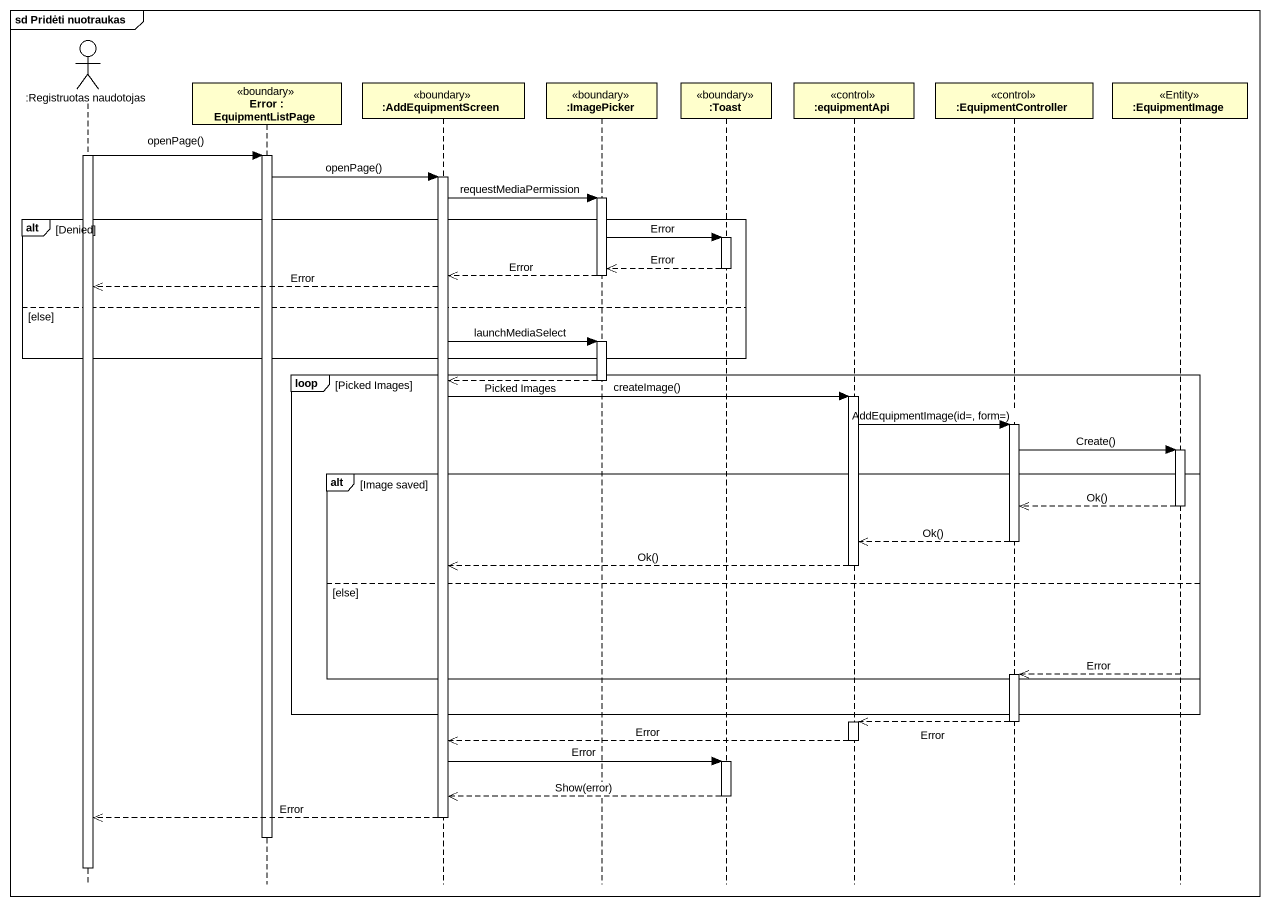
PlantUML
@startuml
mainframe sd Pridėti nuotraukas
hide footbox
actor ":Registruotas naudotojas" as Registruotas_naudotojas
participant "Error : EquipmentListPage" as Error <<boundary>>
participant ":AddEquipmentScreen" as AddEquipmentScreen <<boundary>>
participant ":ImagePicker" as ImagePicker <<boundary>>
participant ":Toast" as Toast <<boundary>>
participant ":equipmentApi" as equipmentApi <<control>>
participant ":EquipmentController" as EquipmentController <<control>>
participant ":EquipmentImage" as EquipmentImage <<Entity>>

activate Registruotas_naudotojas
Registruotas_naudotojas -> Error : openPage()
activate Error
Error -> AddEquipmentScreen : openPage()
activate AddEquipmentScreen
AddEquipmentScreen -> ImagePicker : requestMediaPermission
activate ImagePicker
alt Denied
  ImagePicker -> Toast : Error
  activate Toast
  Toast -->> ImagePicker : Error
  deactivate Toast
  ImagePicker -->> AddEquipmentScreen : Error
  deactivate ImagePicker
  AddEquipmentScreen -->> Registruotas_naudotojas : Error
else else
  AddEquipmentScreen -> ImagePicker : launchMediaSelect
  activate ImagePicker
end
loop Picked Images
  ImagePicker -->> AddEquipmentScreen : Picked Images
  deactivate ImagePicker
  AddEquipmentScreen -> equipmentApi : createImage()
  activate equipmentApi
  equipmentApi -> EquipmentController : AddEquipmentImage(id=, form=)
  activate EquipmentController
  EquipmentController -> EquipmentImage : Create()
  activate EquipmentImage
  alt Image saved
    EquipmentImage -->> EquipmentController : Ok()
    deactivate EquipmentImage
    EquipmentController -->> equipmentApi : Ok()
    deactivate EquipmentController
    equipmentApi -->> AddEquipmentScreen : Ok()
    deactivate equipmentApi
  else else
    EquipmentImage -->> EquipmentController : Error
    activate EquipmentController
  end
end
EquipmentController -->> equipmentApi : Error
deactivate EquipmentController
activate equipmentApi
equipmentApi -->> AddEquipmentScreen : Error
deactivate equipmentApi
AddEquipmentScreen -> Toast : Error
activate Toast
Toast -->> AddEquipmentScreen : Show(error)
deactivate Toast
AddEquipmentScreen -->> Registruotas_naudotojas : Error
deactivate AddEquipmentScreen
deactivate Error
deactivate Registruotas_naudotojas
@enduml
